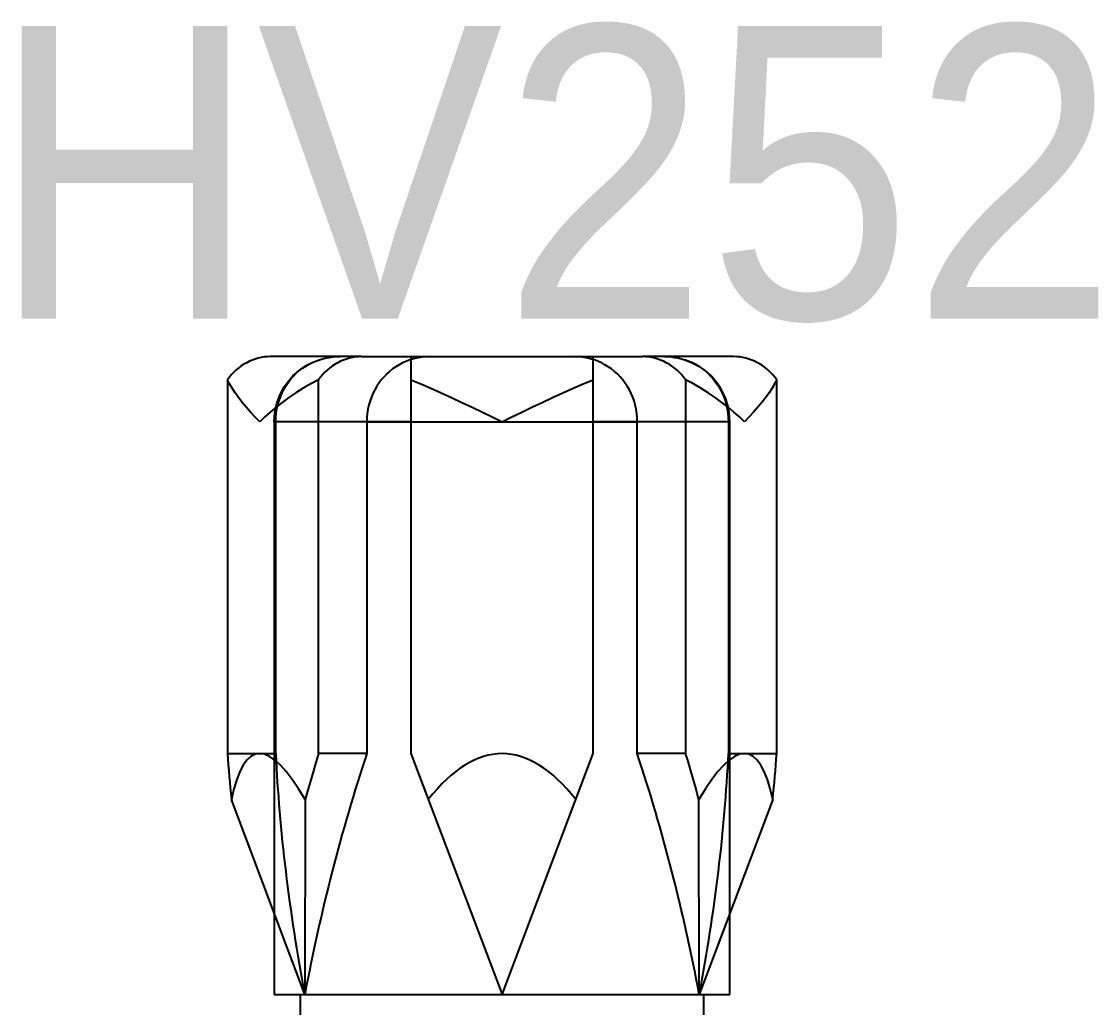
# Model space of a CAD drawing. Header units: millimetres. Extents: x -193 to 823, y -32 to 284.
# Drawn here: x 194.5 to 201.86, y 31.95 to 38.68 of the extents above; entities that cross this region are included whole.
import ezdxf
from ezdxf.enums import TextEntityAlignment as Align

# ---------------------------------------------------------------- set-up
doc = ezdxf.new("R2010")
doc.units = ezdxf.units.MM
for name, color, linetype in [('MAIN-1', 7, 'Continuous'), ('MAIN-2', 7, 'Continuous'), ('Tag', 7, 'Continuous')]:
    doc.layers.add(name, color=color, linetype=linetype)
doc.styles.get("Standard").update_dxf_attribs({"font": 'arial.ttf'})

# ---------------------------------------------------------------- blocks, each defined once
blk = doc.blocks.new('Pressure Regulator Pneumatic')
at = {"layer": 'MAIN-1'}
for p, q in [((-0.9591, 8.4006), (-1.5814, 8.4006)), ((-0.9591, 8.4006), (-0.4861, 8.4006)), ((-0.5857, 8.3899), (-0.6106, 8.3836)), ((-0.5603, 8.3947), (-0.5857, 8.3899)), ((-0.5351, 8.3981), (-0.5603, 8.3947)), ((-0.5102, 8.4), (-0.5351, 8.3981)), ((-0.4861, 8.4006), (-0.5102, 8.4)), ((-0.4861, 8.4006), (0, 8.4006)), ((0, 8.4006), (0.4861, 8.4006)), ((0.5102, 8.4), (0.4861, 8.4006)), ((0.4861, 8.4006), (0.9591, 8.4006)), ((0.5351, 8.3981), (0.5102, 8.4)), ((0.5603, 8.3947), (0.5351, 8.3981)), ((0.5857, 8.3899), (0.5603, 8.3947)), ((0.6106, 8.3836), (0.5857, 8.3899)), ((1.5814, 8.4006), (0.9591, 8.4006)), ((-0.7472, 8.3165), (-0.7683, 8.2998)), ((-0.7253, 8.3317), (-0.7472, 8.3165)), ((-0.7028, 8.3453), (-0.7253, 8.3317)), ((-0.6804, 8.3571), (-0.7028, 8.3453)), ((-0.6582, 8.3671), (-0.6804, 8.3571)), ((-0.6349, 8.3759), (-0.6582, 8.3671)), ((-0.6106, 8.3836), (-0.6349, 8.3759)), ((0.6349, 8.3759), (0.6106, 8.3836)), ((0.6582, 8.3671), (0.6349, 8.3759)), ((0.6804, 8.3571), (0.6582, 8.3671)), ((0.7028, 8.3453), (0.6804, 8.3571)), ((0.7253, 8.3317), (0.7028, 8.3453)), ((0.7472, 8.3165), (0.7253, 8.3317)), ((0.7683, 8.2998), (0.7472, 8.3165)), ((-1.8613, 8.2138), (-1.8761, 8.242)), ((-1.8761, 8.242), (-1.8761, 5.6893)), ((-1.2539, 8.242), (-1.3065, 8.2138)), ((-1.2539, 5.6893), (-1.2539, 8.242)), ((-0.8231, 8.2438), (-0.8397, 8.2221)), ((-0.8061, 8.2635), (-0.8231, 8.2438)), ((-0.788, 8.282), (-0.8061, 8.2635)), ((-0.7683, 8.2998), (-0.788, 8.282)), ((0.788, 8.282), (0.7683, 8.2998)), ((0.8061, 8.2635), (0.788, 8.282)), ((0.8231, 8.2438), (0.8061, 8.2635)), ((0.8397, 8.2221), (0.8231, 8.2438)), ((1.3065, 8.2138), (1.2539, 8.242)), ((1.2539, 8.242), (1.2539, 5.6893)), ((1.8761, 8.242), (1.8613, 8.2138)), ((1.8761, 5.6893), (1.8761, 8.242)), ((-1.8438, 8.1839), (-1.8613, 8.2138)), ((-1.8235, 8.1526), (-1.8438, 8.1839)), ((-1.3579, 8.1839), (-1.4076, 8.1526)), ((-1.3065, 8.2138), (-1.3579, 8.1839)), ((-0.8694, 8.1741), (-0.8819, 8.1489)), ((-0.8553, 8.1987), (-0.8694, 8.1741)), ((-0.8397, 8.2221), (-0.8553, 8.1987)), ((0.8553, 8.1987), (0.8397, 8.2221)), ((0.8694, 8.1741), (0.8553, 8.1987)), ((0.8819, 8.1489), (0.8694, 8.1741)), ((1.3579, 8.1839), (1.3065, 8.2138)), ((1.4076, 8.1526), (1.3579, 8.1839)), ((1.8438, 8.1839), (1.8235, 8.1526)), ((1.8613, 8.2138), (1.8438, 8.1839)), ((-1.8006, 8.1203), (-1.8235, 8.1526)), ((-1.7753, 8.0874), (-1.8006, 8.1203)), ((-1.4554, 8.1203), (-1.5008, 8.0874)), ((-1.4076, 8.1526), (-1.4554, 8.1203)), ((-0.9016, 8.098), (-0.9095, 8.0705)), ((-0.8926, 8.1236), (-0.9016, 8.098)), ((-0.8819, 8.1489), (-0.8926, 8.1236)), ((0.8926, 8.1236), (0.8819, 8.1489)), ((0.9016, 8.098), (0.8926, 8.1236)), ((0.9095, 8.0705), (0.9016, 8.098)), ((1.4554, 8.1203), (1.4076, 8.1526)), ((1.5008, 8.0874), (1.4554, 8.1203)), ((1.8006, 8.1203), (1.7753, 8.0874)), ((1.8235, 8.1526), (1.8006, 8.1203)), ((-1.7478, 8.0541), (-1.7753, 8.0874)), ((-1.7184, 8.0209), (-1.7478, 8.0541)), ((-1.6874, 7.9881), (-1.7184, 8.0209)), ((-1.5838, 8.0209), (-1.621, 7.9881)), ((-1.5437, 8.0541), (-1.5838, 8.0209)), ((-1.5008, 8.0874), (-1.5437, 8.0541)), ((-0.9157, 8.042), (-0.9202, 8.0129)), ((-0.9095, 8.0705), (-0.9157, 8.042)), ((0.9157, 8.042), (0.9095, 8.0705)), ((0.9202, 8.0129), (0.9157, 8.042)), ((1.5437, 8.0541), (1.5008, 8.0874)), ((1.5838, 8.0209), (1.5437, 8.0541)), ((1.621, 7.9881), (1.5838, 8.0209)), ((1.7184, 8.0209), (1.6874, 7.9881)), ((1.7478, 8.0541), (1.7184, 8.0209)), ((1.7753, 8.0874), (1.7478, 8.0541)), ((-1.6552, 7.9561), (-1.6874, 7.9881)), ((-1.621, 7.9881), (-1.6552, 7.9561)), ((-0.9228, 7.984), (-0.9236, 7.9561)), ((-0.9236, 7.9561), (0, 7.9561)), ((-0.9236, 7.9561), (-0.9236, 5.6893)), ((-0.9202, 8.0129), (-0.9228, 7.984)), ((0, 7.9561), (0.9236, 7.9561)), ((0.9228, 7.984), (0.9202, 8.0129)), ((0.9236, 7.9561), (0.9228, 7.984)), ((0.9236, 5.6893), (0.9236, 7.9561)), ((1.6552, 7.9561), (1.621, 7.9881)), ((1.6874, 7.9881), (1.6552, 7.9561)), ((-0.9236, 5.6893), (-1.2539, 5.6893)), ((1.2539, 5.6893), (0.9236, 5.6893)), ((-1.3473, 4.0447), (-1.8486, 5.3765)), ((-1.3447, 5.3765), (-1.3473, 4.0447)), ((1.3473, 4.0447), (1.3447, 5.3765)), ((1.8486, 5.3765), (1.3473, 4.0447)), ((-1.5557, 4.5984), (-1.5557, 4.0447)), ((1.5557, 4.0447), (1.5557, 4.5984)), ((-1.5557, 4.0447), (-1.3473, 4.0447)), ((-1.3779, 4.0447), (-1.3779, 3.867)), ((-1.3473, 4.0447), (1.3473, 4.0447)), ((1.3473, 4.0447), (1.5557, 4.0447)), ((1.3779, 3.867), (1.3779, 4.0447))]:
    blk.add_line(p, q, dxfattribs=at)
for centre, major_axis, ratio, start_param, end_param in [((-1.5814, 7.9561), (0, -0.4445), 0.866025, 3.141593, 4.013738), ((-0.9591, 7.9561), (0, 0.4445), 0.866025, 0, 0.872145), ((0.9591, 7.9561), (0, -0.4445), 0.866025, 2.269448, 3.141593), ((1.5814, 7.9561), (0, 0.4445), 0.866025, -0.872145, 0), ((0, -3.1502), (1.6738, -8.8378), 0.104406, 2.855009, 3.388636), ((0, -3.1502), (-1.6738, -8.8378), 0.104406, 2.894549, 3.428177), ((0, 4.0447), (1.0633, -5.04), 0.315108, -1.968805, -1.903992), ((0, 4.0447), (-0.8655, -4.1024), 0.315108, -1.915931, -1.504415), ((0, 4.0447), (1.0633, 5.04), 0.315108, 1.305552, 1.370364), ((0, 4.0447), (-0.8655, 4.1024), 0.315108, -1.637178, -1.225661), ((0, 4.0447), (1.0633, -5.04), 0.315108, 1.771228, 1.836041), ((0, 4.0447), (1.0633, 5.04), 0.315108, -1.237601, -1.172788)]:
    blk.add_ellipse(centre, major_axis=major_axis, ratio=ratio, start_param=start_param, end_param=end_param, dxfattribs=at)
at = {"layer": 'MAIN-2'}
for p, q in [((-1.2479, 8.3791), (-1.2249, 8.3858)), ((-1.2249, 8.3858), (-1.2014, 8.3913)), ((-1.2014, 8.3913), (-1.1777, 8.3955)), ((-1.1777, 8.3955), (-1.1541, 8.3984)), ((-1.1541, 8.3984), (-1.1309, 8.4001)), ((-1.1309, 8.4001), (-1.1084, 8.4006)), ((-0.6223, 8.4006), (-0.6223, 8.4)), ((-0.6223, 8.4006), (-0.6223, 8.4006)), ((-0.6223, 8.4), (-0.6223, 8.3981)), ((-0.6223, 8.3981), (-0.6223, 8.3947)), ((-0.6223, 8.3947), (-0.6223, 8.3899)), ((-0.6223, 8.3899), (-0.6223, 8.3836)), ((0.6223, 8.4006), (0.6223, 8.4006)), ((0.6223, 8.4), (0.6223, 8.4006)), ((0.6223, 8.3981), (0.6223, 8.4)), ((0.6223, 8.3947), (0.6223, 8.3981)), ((0.6223, 8.3899), (0.6223, 8.3947)), ((0.6223, 8.3836), (0.6223, 8.3899)), ((1.1084, 8.4006), (1.1309, 8.4001)), ((1.1309, 8.4001), (1.1541, 8.3984)), ((1.1541, 8.3984), (1.1777, 8.3955)), ((1.1777, 8.3955), (1.2014, 8.3913)), ((1.2014, 8.3913), (1.2249, 8.3858)), ((1.2249, 8.3858), (1.2479, 8.3791)), ((-1.4023, 8.2921), (-1.3776, 8.312)), ((-1.3849, 8.3045), (-1.3632, 8.3211)), ((-1.3776, 8.312), (-1.3515, 8.3301)), ((-1.3632, 8.3211), (-1.3406, 8.3361)), ((-1.3515, 8.3301), (-1.3242, 8.3463)), ((-1.3406, 8.3361), (-1.3176, 8.3494)), ((-1.3242, 8.3463), (-1.2958, 8.3605)), ((-1.3176, 8.3494), (-1.2949, 8.3607)), ((-1.2958, 8.3605), (-1.272, 8.3705)), ((-1.2949, 8.3607), (-1.272, 8.3705)), ((-1.272, 8.3705), (-1.2475, 8.3792)), ((-1.272, 8.3705), (-1.2479, 8.3791)), ((-0.6223, 8.3836), (-0.6223, 8.3759)), ((-0.6223, 8.3759), (-0.6223, 8.3671)), ((-0.6223, 8.3671), (-0.6223, 8.3571)), ((-0.6223, 8.3571), (-0.6223, 8.3453)), ((-0.6223, 8.3453), (-0.6223, 8.3317)), ((-0.6223, 8.3317), (-0.6223, 8.3165)), ((-0.6223, 8.3165), (-0.6223, 8.2998)), ((0.6223, 8.3759), (0.6223, 8.3836)), ((0.6223, 8.3671), (0.6223, 8.3759)), ((0.6223, 8.3571), (0.6223, 8.3671)), ((0.6223, 8.3453), (0.6223, 8.3571)), ((0.6223, 8.3317), (0.6223, 8.3453)), ((0.6223, 8.3165), (0.6223, 8.3317)), ((0.6223, 8.2998), (0.6223, 8.3165)), ((1.272, 8.3705), (1.2475, 8.3792)), ((1.2479, 8.3791), (1.272, 8.3705)), ((1.272, 8.3705), (1.2949, 8.3607)), ((1.2958, 8.3605), (1.272, 8.3705)), ((1.2949, 8.3607), (1.3176, 8.3494)), ((1.3242, 8.3463), (1.2958, 8.3605)), ((1.3176, 8.3494), (1.3406, 8.3361)), ((1.3515, 8.3301), (1.3242, 8.3463)), ((1.3406, 8.3361), (1.3632, 8.3211)), ((1.3776, 8.312), (1.3515, 8.3301)), ((1.3632, 8.3211), (1.3849, 8.3045)), ((1.4023, 8.2921), (1.3776, 8.312)), ((-1.467, 8.2225), (-1.4471, 8.2472)), ((-1.4588, 8.2264), (-1.4418, 8.2482)), ((-1.4471, 8.2472), (-1.4255, 8.2704)), ((-1.4418, 8.2482), (-1.4243, 8.2678)), ((-1.4255, 8.2704), (-1.4023, 8.2921)), ((-1.4243, 8.2678), (-1.4054, 8.2866)), ((-1.4054, 8.2866), (-1.3849, 8.3045)), ((-0.6223, 8.2998), (-0.6223, 8.282)), ((-0.6223, 8.282), (-0.6223, 8.2635)), ((-0.6223, 8.2635), (-0.6223, 8.2438)), ((-0.6223, 8.2438), (-0.6223, 8.2221)), ((-0.6223, 8.242), (-0.5548, 8.2138)), ((0.5548, 8.2138), (0.6223, 8.242)), ((0.6223, 8.282), (0.6223, 8.2998)), ((0.6223, 8.2635), (0.6223, 8.282)), ((0.6223, 8.2438), (0.6223, 8.2635)), ((0.6223, 8.2221), (0.6223, 8.2438)), ((1.3849, 8.3045), (1.4054, 8.2866)), ((1.4255, 8.2704), (1.4023, 8.2921)), ((1.4054, 8.2866), (1.4243, 8.2678)), ((1.4243, 8.2678), (1.4418, 8.2482)), ((1.4471, 8.2472), (1.4255, 8.2704)), ((1.4418, 8.2482), (1.4588, 8.2264)), ((1.467, 8.2225), (1.4471, 8.2472)), ((-1.5155, 8.1408), (-1.5013, 8.1692)), ((-1.5026, 8.1523), (-1.4896, 8.178)), ((-1.5013, 8.1692), (-1.4851, 8.1964)), ((-1.4896, 8.178), (-1.4749, 8.2029)), ((-1.4851, 8.1964), (-1.467, 8.2225)), ((-1.4749, 8.2029), (-1.4588, 8.2264)), ((-0.6223, 8.2221), (-0.6223, 8.1987)), ((-0.6223, 8.1987), (-0.6223, 8.1741)), ((-0.6223, 8.1741), (-0.6223, 8.1489)), ((-0.5548, 8.2138), (-0.4859, 8.1839)), ((-0.4859, 8.1839), (-0.4159, 8.1526)), ((0.4159, 8.1526), (0.4859, 8.1839)), ((0.4859, 8.1839), (0.5548, 8.2138)), ((0.6223, 8.1987), (0.6223, 8.2221)), ((0.6223, 8.1741), (0.6223, 8.1987)), ((0.6223, 8.1489), (0.6223, 8.1741)), ((1.4588, 8.2264), (1.4749, 8.2029)), ((1.4851, 8.1964), (1.467, 8.2225)), ((1.4749, 8.2029), (1.4896, 8.178)), ((1.5013, 8.1692), (1.4851, 8.1964)), ((1.4896, 8.178), (1.5026, 8.1523)), ((1.5155, 8.1408), (1.5013, 8.1692)), ((-1.5377, 8.0814), (-1.5276, 8.1115)), ((-1.5312, 8.0727), (-1.5231, 8.1005)), ((-1.5276, 8.1115), (-1.5155, 8.1408)), ((-1.5231, 8.1005), (-1.5137, 8.1266)), ((-1.5137, 8.1266), (-1.5026, 8.1523)), ((-0.6223, 8.1489), (-0.6223, 8.1236)), ((-0.6223, 8.1236), (-0.6223, 8.098)), ((-0.6223, 8.098), (-0.6223, 8.0705)), ((-0.4159, 8.1526), (-0.3452, 8.1203)), ((-0.3452, 8.1203), (-0.2745, 8.0874)), ((0.2745, 8.0874), (0.3452, 8.1203)), ((0.3452, 8.1203), (0.4159, 8.1526)), ((0.6223, 8.1236), (0.6223, 8.1489)), ((0.6223, 8.098), (0.6223, 8.1236)), ((0.6223, 8.0705), (0.6223, 8.098)), ((1.5026, 8.1523), (1.5137, 8.1266)), ((1.5137, 8.1266), (1.5231, 8.1005)), ((1.5276, 8.1115), (1.5155, 8.1408)), ((1.5231, 8.1005), (1.5312, 8.0727)), ((1.5377, 8.0814), (1.5276, 8.1115)), ((-1.5545, 7.9879), (-1.5511, 8.0194)), ((-1.5511, 8.0194), (-1.5455, 8.0506)), ((-1.5455, 8.0506), (-1.5377, 8.0814)), ((-1.5423, 8.014), (-1.5377, 8.0436)), ((-1.5377, 8.0436), (-1.5312, 8.0727)), ((-0.6223, 8.0705), (-0.6223, 8.042)), ((-0.6223, 8.042), (-0.6223, 8.0129)), ((-0.2745, 8.0874), (-0.2041, 8.0541)), ((-0.2041, 8.0541), (-0.1345, 8.0209)), ((-0.1345, 8.0209), (-0.0664, 7.9881)), ((0.0664, 7.9881), (0.1345, 8.0209)), ((0.1345, 8.0209), (0.2041, 8.0541)), ((0.2041, 8.0541), (0.2745, 8.0874)), ((0.6223, 8.042), (0.6223, 8.0705)), ((0.6223, 8.0129), (0.6223, 8.042)), ((1.5312, 8.0727), (1.5377, 8.0436)), ((1.5455, 8.0506), (1.5377, 8.0814)), ((1.5377, 8.0436), (1.5423, 8.014)), ((1.5511, 8.0194), (1.5455, 8.0506)), ((1.5545, 7.9879), (1.5511, 8.0194)), ((-1.5557, 7.9561), (-1.5545, 7.9879)), ((-1.5557, 7.9561), (-1.5557, 4.5984)), ((-0.6223, 7.9561), (-1.5557, 7.9561)), ((-1.5557, 7.9561), (-1.5459, 7.9561)), ((-1.5459, 7.9561), (-1.545, 7.9846)), ((-1.5459, 5.6893), (-1.5459, 7.9561)), ((-1.545, 7.9846), (-1.5423, 8.014)), ((-0.6223, 8.0129), (-0.6223, 7.984)), ((-0.6223, 7.984), (-0.6223, 7.9561)), ((-0.6223, 7.9561), (-0.6223, 5.6893)), ((-0.0664, 7.9881), (0, 7.9561)), ((0, 7.9561), (0.0664, 7.9881)), ((0.6223, 7.984), (0.6223, 8.0129)), ((0.6223, 7.9561), (0.6223, 7.984)), ((1.5557, 7.9561), (0.6223, 7.9561)), ((0.6223, 5.6893), (0.6223, 7.9561)), ((1.5423, 8.014), (1.545, 7.9846)), ((1.545, 7.9846), (1.5459, 7.9561)), ((1.5459, 7.9561), (1.5459, 5.6893)), ((1.5459, 7.9561), (1.5557, 7.9561)), ((1.5557, 7.9561), (1.5545, 7.9879)), ((1.5557, 4.5984), (1.5557, 7.9561)), ((-1.8761, 5.6893), (-1.5459, 5.6893)), ((-0.6223, 5.6893), (0, 4.0447)), ((-0.6223, 5.6893), (-0.6223, 5.6893)), ((0, 4.0447), (0.6223, 5.6893)), ((0.6223, 5.6893), (0.6223, 5.6893)), ((1.5459, 5.6893), (1.8761, 5.6893))]:
    blk.add_line(p, q, dxfattribs=at)
for centre, major_axis, ratio, start_param, end_param in [((0, -3.1502), (0, -8.8395), 0.216216, 2.874779, 3.408406), ((0, 4.0447), (-0.8655, 4.1024), 0.315108, 1.092898, 1.504415), ((0, 4.0447), (-0.8655, -4.1024), 0.315108, 1.637178, 2.048695)]:
    blk.add_ellipse(centre, major_axis=major_axis, ratio=ratio, start_param=start_param, end_param=end_param, dxfattribs=at)
at = {"flags": 1}
for tag, p in [('TYPE', (-0.5827, -6.9143)), ('DESCRIPTION', (-0.5928, -7.0777)), ('CONNECTIONTYPE', (-0.7404, -8.0331))]:
    blk.add_attdef(tag, p, '', height=0.1, dxfattribs=at)
blk = doc.blocks.new('Tag_block')
at = {"flags": 1}
for tag, p in [('Q(m3/h)', (0, 0)), ('CAP.(TANK L)', (0, 0)), ('PN_bar', (0, 0)), ('ACT_NO_NC', (0, 0)), ('SKID', (0, 0)), ('SEAL_MAT', (0, 0)), ('SIZE', (0, 0)), ('SUPPLIER', (0, 0)), ('CONNECTIONTYPE', (0, 0)), ('DESCRIPTION', (0, 0)), ('POWER_KW', (0, 0)), ('MODEL', (0, 0)), ('NOTES', (0, 0)), ('DATASHEET', (0, 0)), ('UNIT', (0, 0)), ('FLUID', (0, 0)), ('MATERIAL', (0, 0)), ('BRAND', (0, 0)), ('TYPE', (-11.3987, -6.0983))]:
    blk.add_attdef(tag, p, '', height=2.5, dxfattribs=at)
at = {"color": 0, "linetype": 'ByBlock', "lineweight": -2}
blk.add_attdef('#(TARGETOBJECT.TAG)', text='', height=2.5, dxfattribs=at).set_placement((0, 0), align=Align.MIDDLE_CENTER)

msp = doc.modelspace()

# ---------------------------------------------------------------- block references
ref = msp.add_blockref('Tag_block', (198.1388, 37.6487))
ref.add_attrib('#(TargetObject.Tag)', 'HV252', dxfattribs={"color": 0, "linetype": 'ByBlock', "lineweight": -2, "height": 2, "width": 0.9}).set_placement((198.1388, 37.6487), align=Align.MIDDLE_CENTER)
at = {"layer": 'Tag'}
msp.add_blockref('Pressure Regulator Pneumatic', (197.7829, 27.9898), dxfattribs=at)

doc.saveas('drawing.dxf')
